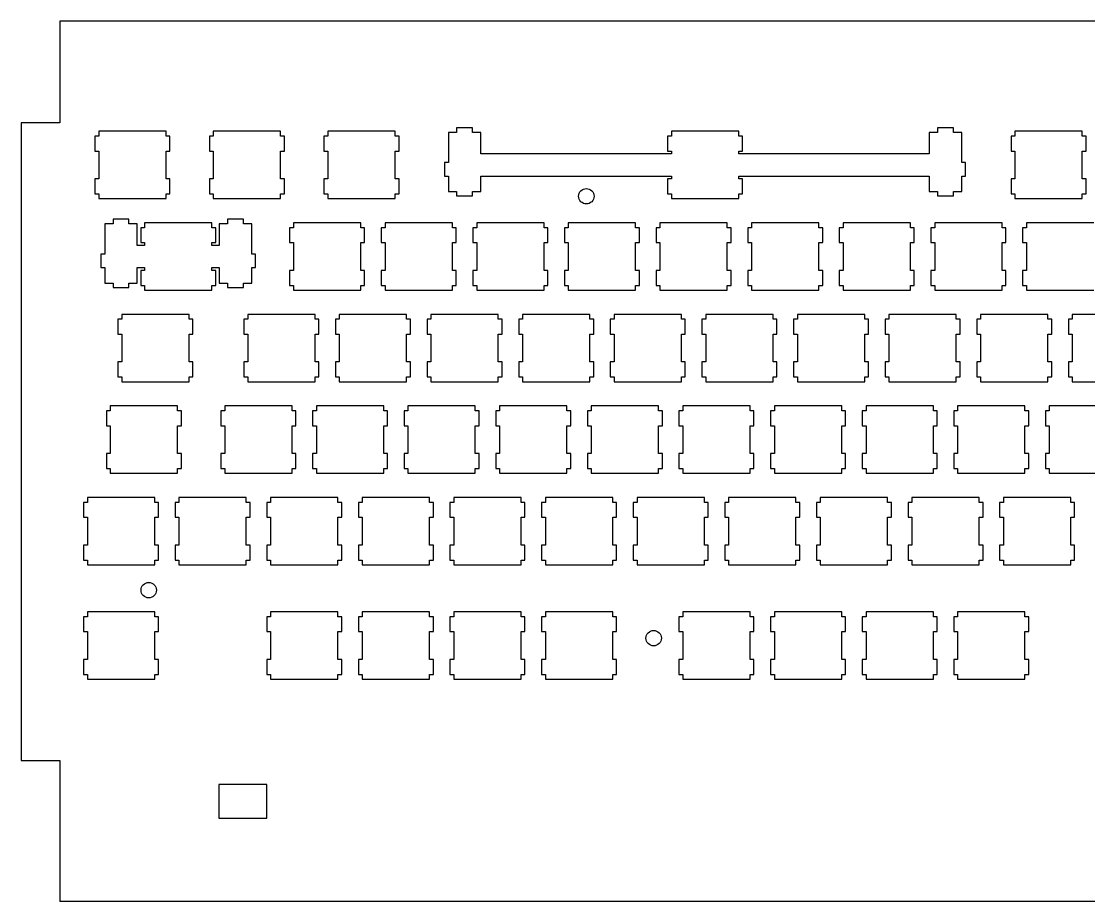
# Model space of a CAD drawing. Header units: millimetres. Extents: x -8 to 362, y -142 to 42.
# Drawn here: x -8 to 213.9, y -141.5 to 41.6 of the extents above; entities that cross this region are included whole.
import ezdxf

# ---------------------------------------------------------------- set-up
doc = ezdxf.new("R2010")
doc.units = ezdxf.units.MM

msp = doc.modelspace()

# ---------------------------------------------------------------- linework, layer by layer
at = {"color": 7, "linetype": 'Continuous', "lineweight": 25}
for p, q in [((354, 41.65), (0, 41.65)), ((0, 41.65), (0, 20.5)), ((-8.04, 20.5), (-8.04, -112.15)), ((0, 20.5), (-8.04, 20.5)), ((8.07, 17.76), (7.27, 17.76)), ((7.27, 17.76), (7.27, 14.66)), ((22.07, 18.79), (8.07, 18.79)), ((8.07, 18.79), (8.07, 17.76)), ((22.07, 17.76), (22.07, 18.79)), ((22.87, 17.76), (22.07, 17.76)), ((22.87, 14.66), (22.87, 17.76)), ((31.88, 17.76), (31.08, 17.76)), ((31.08, 17.76), (31.08, 14.66)), ((45.88, 18.76), (31.88, 18.76)), ((31.88, 18.76), (31.88, 17.76)), ((45.88, 17.76), (45.88, 18.76)), ((46.68, 17.76), (45.88, 17.76)), ((46.68, 14.66), (46.68, 17.76)), ((55.7, 17.76), (54.89, 17.76)), ((54.89, 17.76), (54.89, 14.66)), ((69.69, 18.76), (55.7, 18.76)), ((55.7, 18.76), (55.7, 17.76)), ((69.69, 17.76), (69.69, 18.76)), ((70.5, 17.76), (69.69, 17.76)), ((70.5, 14.66), (70.5, 17.76)), ((82.48, 18.53), (80.76, 18.53)), ((80.76, 18.53), (80.76, 12.26)), ((85.78, 19.51), (82.48, 19.51)), ((82.48, 19.51), (82.48, 18.53)), ((85.78, 18.53), (85.78, 19.51)), ((87.51, 18.53), (85.78, 18.53)), ((87.51, 14.06), (87.51, 18.53)), ((127.13, 17.76), (126.33, 17.76)), ((126.33, 17.76), (126.33, 14.66)), ((141.13, 18.76), (127.13, 18.76)), ((127.13, 18.76), (127.13, 17.76)), ((141.13, 17.76), (141.13, 18.76)), ((141.93, 17.76), (141.13, 17.76)), ((141.93, 14.66), (141.93, 17.76)), ((182.48, 18.53), (180.76, 18.53)), ((180.76, 18.53), (180.76, 14.06)), ((185.78, 19.51), (182.48, 19.51)), ((182.48, 19.51), (182.48, 18.53)), ((185.78, 18.53), (185.78, 19.51)), ((187.51, 18.53), (185.78, 18.53)), ((187.51, 12.26), (187.51, 18.53)), ((198.57, 17.76), (197.77, 17.76)), ((197.77, 17.76), (197.77, 14.66)), ((212.57, 18.76), (198.57, 18.76)), ((198.57, 18.76), (198.57, 17.76)), ((212.57, 17.76), (212.57, 18.76)), ((213.37, 17.76), (212.57, 17.76)), ((213.37, 14.66), (213.37, 17.76)), ((7.27, 14.66), (8.07, 14.66)), ((8.07, 14.66), (8.07, 8.87)), ((22.07, 8.87), (22.07, 14.66)), ((22.07, 14.66), (22.87, 14.66)), ((31.08, 14.66), (31.88, 14.66)), ((31.88, 14.66), (31.88, 8.87)), ((45.88, 8.87), (45.88, 14.66)), ((45.88, 14.66), (46.68, 14.66)), ((54.89, 14.66), (55.7, 14.66)), ((55.7, 14.66), (55.7, 8.87)), ((69.69, 8.87), (69.69, 14.66)), ((69.69, 14.66), (70.5, 14.66)), ((127.13, 14.06), (87.51, 14.06)), ((126.33, 14.66), (127.13, 14.66)), ((127.13, 14.66), (127.13, 14.06)), ((141.13, 14.06), (141.13, 14.66)), ((141.13, 14.66), (141.93, 14.66)), ((180.76, 14.06), (141.13, 14.06)), ((197.77, 14.66), (198.57, 14.66)), ((198.57, 14.66), (198.57, 8.87)), ((212.57, 8.87), (212.57, 14.66)), ((212.57, 14.66), (213.37, 14.66)), ((80.76, 12.26), (79.93, 12.26)), ((79.93, 12.26), (79.93, 9.46)), ((188.33, 12.26), (187.51, 12.26)), ((188.33, 9.46), (188.33, 12.26)), ((79.93, 9.46), (80.76, 9.46)), ((80.76, 9.46), (80.76, 6.23)), ((87.51, 6.23), (87.51, 9.46)), ((87.51, 9.46), (127.13, 9.46)), ((127.13, 9.46), (127.13, 8.87)), ((141.13, 8.87), (141.13, 9.46)), ((141.13, 9.46), (180.76, 9.46)), ((180.76, 9.46), (180.76, 6.23)), ((187.51, 6.23), (187.51, 9.46)), ((187.51, 9.46), (188.33, 9.46)), ((8.07, 8.87), (7.27, 8.87)), ((7.27, 8.87), (7.27, 5.76)), ((22.87, 8.87), (22.07, 8.87)), ((22.87, 5.76), (22.87, 8.87)), ((31.88, 8.87), (31.08, 8.87)), ((31.08, 8.87), (31.08, 5.76)), ((46.68, 8.87), (45.88, 8.87)), ((46.68, 5.76), (46.68, 8.87)), ((55.7, 8.87), (54.89, 8.87)), ((54.89, 8.87), (54.89, 5.76)), ((70.5, 8.87), (69.69, 8.87)), ((70.5, 5.76), (70.5, 8.87)), ((127.13, 8.87), (126.33, 8.87)), ((126.33, 8.87), (126.33, 5.76)), ((141.93, 8.87), (141.13, 8.87)), ((141.93, 5.76), (141.93, 8.87)), ((198.57, 8.87), (197.77, 8.87)), ((197.77, 8.87), (197.77, 5.76)), ((213.37, 8.87), (212.57, 8.87)), ((213.37, 5.76), (213.37, 8.87)), ((7.27, 5.76), (8.07, 5.76)), ((8.07, 5.76), (8.07, 4.76)), ((8.07, 4.76), (22.07, 4.76)), ((22.07, 4.76), (22.07, 5.76)), ((22.07, 5.76), (22.87, 5.76)), ((31.08, 5.76), (31.88, 5.76)), ((31.88, 5.76), (31.88, 4.76)), ((31.88, 4.76), (45.88, 4.76)), ((45.88, 4.76), (45.88, 5.76)), ((45.88, 5.76), (46.68, 5.76)), ((54.89, 5.76), (55.7, 5.76)), ((55.7, 5.76), (55.7, 4.76)), ((55.7, 4.76), (69.69, 4.76)), ((69.69, 4.76), (69.69, 5.76)), ((69.69, 5.76), (70.5, 5.76)), ((80.76, 6.23), (82.48, 6.23)), ((82.48, 6.23), (82.48, 5.31)), ((82.48, 5.31), (85.78, 5.31)), ((85.78, 5.31), (85.78, 6.23)), ((85.78, 6.23), (87.51, 6.23)), ((126.33, 5.76), (127.13, 5.76)), ((127.13, 5.76), (127.13, 4.76)), ((127.13, 4.76), (141.13, 4.76)), ((141.13, 4.76), (141.13, 5.76)), ((141.13, 5.76), (141.93, 5.76)), ((180.76, 6.23), (182.48, 6.23)), ((182.48, 6.23), (182.48, 5.31)), ((182.48, 5.31), (185.78, 5.31)), ((185.78, 5.31), (185.78, 6.23)), ((185.78, 6.23), (187.51, 6.23)), ((197.77, 5.76), (198.57, 5.76)), ((198.57, 5.76), (198.57, 4.76)), ((198.57, 4.76), (212.57, 4.76)), ((212.57, 4.76), (212.57, 5.76)), ((212.57, 5.76), (213.37, 5.76)), ((14.34, 0.46), (11.05, 0.46)), ((11.05, 0.46), (11.05, -0.52)), ((14.34, -0.52), (14.34, 0.46)), ((38.14, 0.46), (34.85, 0.46)), ((34.85, 0.46), (34.85, -0.52)), ((38.14, -0.52), (38.14, 0.46)), ((11.05, -0.52), (9.32, -0.52)), ((9.32, -0.52), (9.32, -6.79)), ((16.07, -0.52), (14.34, -0.52)), ((16.07, -4.99), (16.07, -0.52)), ((17.59, -1.29), (16.79, -1.29)), ((16.79, -1.29), (16.79, -4.39)), ((31.59, -0.29), (17.59, -0.29)), ((17.59, -0.29), (17.59, -1.29)), ((31.59, -1.29), (31.59, -0.29)), ((32.4, -1.29), (31.59, -1.29)), ((32.4, -4.39), (32.4, -1.29)), ((34.85, -0.52), (33.12, -0.52)), ((33.12, -0.52), (33.12, -4.99)), ((39.87, -0.52), (38.14, -0.52)), ((39.87, -6.79), (39.87, -0.52)), ((48.55, -1.29), (47.75, -1.29)), ((47.75, -1.29), (47.75, -4.39)), ((62.55, -0.29), (48.55, -0.29)), ((48.55, -0.29), (48.55, -1.29)), ((62.55, -1.29), (62.55, -0.29)), ((63.35, -1.29), (62.55, -1.29)), ((63.35, -4.39), (63.35, -1.29)), ((67.6, -1.29), (66.8, -1.29)), ((66.8, -1.29), (66.8, -4.39)), ((81.6, -0.29), (67.6, -0.29)), ((67.6, -0.29), (67.6, -1.29)), ((81.6, -1.29), (81.6, -0.29)), ((82.4, -1.29), (81.6, -1.29)), ((82.4, -4.39), (82.4, -1.29)), ((86.65, -1.29), (85.85, -1.29)), ((85.85, -1.29), (85.85, -4.39)), ((100.65, -0.29), (86.65, -0.29)), ((86.65, -0.29), (86.65, -1.29)), ((100.65, -1.29), (100.65, -0.29)), ((101.45, -1.29), (100.65, -1.29)), ((101.45, -4.39), (101.45, -1.29)), ((105.7, -1.29), (104.9, -1.29)), ((104.9, -1.29), (104.9, -4.39)), ((119.7, -0.29), (105.7, -0.29)), ((105.7, -0.29), (105.7, -1.29)), ((119.7, -1.29), (119.7, -0.29)), ((120.5, -1.29), (119.7, -1.29)), ((120.5, -4.39), (120.5, -1.29)), ((124.75, -1.29), (123.95, -1.29)), ((123.95, -1.29), (123.95, -4.39)), ((138.75, -0.29), (124.75, -0.29)), ((124.75, -0.29), (124.75, -1.29)), ((138.75, -1.29), (138.75, -0.29)), ((139.55, -1.29), (138.75, -1.29)), ((139.55, -4.39), (139.55, -1.29)), ((143.8, -1.29), (143, -1.29)), ((143, -1.29), (143, -4.39)), ((157.8, -0.29), (143.8, -0.29)), ((143.8, -0.29), (143.8, -1.29)), ((157.8, -1.29), (157.8, -0.29)), ((158.6, -1.29), (157.8, -1.29)), ((158.6, -4.39), (158.6, -1.29)), ((162.85, -1.29), (162.05, -1.29)), ((162.05, -1.29), (162.05, -4.39)), ((176.85, -0.29), (162.85, -0.29)), ((162.85, -0.29), (162.85, -1.29)), ((176.85, -1.29), (176.85, -0.29)), ((177.65, -1.29), (176.85, -1.29)), ((177.65, -4.39), (177.65, -1.29)), ((181.9, -1.29), (181.1, -1.29)), ((181.1, -1.29), (181.1, -4.39)), ((195.9, -0.29), (181.9, -0.29)), ((181.9, -0.29), (181.9, -1.29)), ((195.9, -1.29), (195.9, -0.29)), ((196.7, -1.29), (195.9, -1.29)), ((196.7, -4.39), (196.7, -1.29)), ((200.95, -1.29), (200.15, -1.29)), ((200.15, -1.29), (200.15, -4.39)), ((214.95, -0.29), (200.95, -0.29)), ((200.95, -0.29), (200.95, -1.29)), ((16.79, -4.39), (17.59, -4.39)), ((17.59, -4.39), (17.59, -4.99)), ((31.59, -4.99), (31.59, -4.39)), ((31.59, -4.39), (32.4, -4.39)), ((47.75, -4.39), (48.55, -4.39)), ((48.55, -4.39), (48.55, -10.18)), ((62.55, -10.18), (62.55, -4.39)), ((62.55, -4.39), (63.35, -4.39)), ((66.8, -4.39), (67.6, -4.39)), ((67.6, -4.39), (67.6, -10.18)), ((81.6, -10.18), (81.6, -4.39)), ((81.6, -4.39), (82.4, -4.39)), ((85.85, -4.39), (86.65, -4.39)), ((86.65, -4.39), (86.65, -10.18)), ((100.65, -10.18), (100.65, -4.39)), ((100.65, -4.39), (101.45, -4.39)), ((104.9, -4.39), (105.7, -4.39)), ((105.7, -4.39), (105.7, -10.18)), ((119.7, -10.18), (119.7, -4.39)), ((119.7, -4.39), (120.5, -4.39)), ((123.95, -4.39), (124.75, -4.39)), ((124.75, -4.39), (124.75, -10.18)), ((138.75, -10.18), (138.75, -4.39)), ((138.75, -4.39), (139.55, -4.39)), ((143, -4.39), (143.8, -4.39)), ((143.8, -4.39), (143.8, -10.18)), ((157.8, -10.18), (157.8, -4.39)), ((157.8, -4.39), (158.6, -4.39)), ((162.05, -4.39), (162.85, -4.39)), ((162.85, -4.39), (162.85, -10.18)), ((176.85, -10.18), (176.85, -4.39)), ((176.85, -4.39), (177.65, -4.39)), ((181.1, -4.39), (181.9, -4.39)), ((181.9, -4.39), (181.9, -10.18)), ((195.9, -10.18), (195.9, -4.39)), ((195.9, -4.39), (196.7, -4.39)), ((200.15, -4.39), (200.95, -4.39)), ((200.95, -4.39), (200.95, -10.18)), ((17.59, -4.99), (16.07, -4.99)), ((33.12, -4.99), (31.59, -4.99)), ((9.32, -6.79), (8.49, -6.79)), ((8.49, -6.79), (8.49, -9.59)), ((40.69, -6.79), (39.87, -6.79)), ((40.69, -9.59), (40.69, -6.79)), ((8.49, -9.59), (9.32, -9.59)), ((9.32, -9.59), (9.32, -12.82)), ((16.07, -12.82), (16.07, -9.59)), ((16.07, -9.59), (17.59, -9.59)), ((17.59, -10.18), (16.79, -10.18)), ((16.79, -10.18), (16.79, -13.29)), ((17.59, -9.59), (17.59, -10.18)), ((31.59, -10.18), (31.59, -9.59)), ((31.59, -9.59), (33.12, -9.59)), ((32.4, -10.18), (31.59, -10.18)), ((32.4, -13.29), (32.4, -10.18)), ((33.12, -9.59), (33.12, -12.82)), ((39.87, -12.82), (39.87, -9.59)), ((39.87, -9.59), (40.69, -9.59)), ((48.55, -10.18), (47.75, -10.18)), ((47.75, -10.18), (47.75, -13.29)), ((63.35, -10.18), (62.55, -10.18)), ((63.35, -13.29), (63.35, -10.18)), ((67.6, -10.18), (66.8, -10.18)), ((66.8, -10.18), (66.8, -13.29)), ((82.4, -10.18), (81.6, -10.18)), ((82.4, -13.29), (82.4, -10.18)), ((86.65, -10.18), (85.85, -10.18)), ((85.85, -10.18), (85.85, -13.29)), ((101.45, -10.18), (100.65, -10.18)), ((101.45, -13.29), (101.45, -10.18)), ((105.7, -10.18), (104.9, -10.18)), ((104.9, -10.18), (104.9, -13.29)), ((120.5, -10.18), (119.7, -10.18)), ((120.5, -13.29), (120.5, -10.18)), ((124.75, -10.18), (123.95, -10.18)), ((123.95, -10.18), (123.95, -13.29)), ((139.55, -10.18), (138.75, -10.18)), ((139.55, -13.29), (139.55, -10.18)), ((143.8, -10.18), (143, -10.18)), ((143, -10.18), (143, -13.29)), ((158.6, -10.18), (157.8, -10.18)), ((158.6, -13.29), (158.6, -10.18)), ((162.85, -10.18), (162.05, -10.18)), ((162.05, -10.18), (162.05, -13.29)), ((177.65, -10.18), (176.85, -10.18)), ((177.65, -13.29), (177.65, -10.18)), ((181.9, -10.18), (181.1, -10.18)), ((181.1, -10.18), (181.1, -13.29)), ((196.7, -10.18), (195.9, -10.18)), ((196.7, -13.29), (196.7, -10.18)), ((200.95, -10.18), (200.15, -10.18)), ((200.15, -10.18), (200.15, -13.29)), ((9.32, -12.82), (11.05, -12.82)), ((11.05, -12.82), (11.05, -13.74)), ((14.34, -13.74), (14.34, -12.82)), ((14.34, -12.82), (16.07, -12.82)), ((16.79, -13.29), (17.59, -13.29)), ((17.59, -13.29), (17.59, -14.29)), ((31.59, -14.29), (31.59, -13.29)), ((31.59, -13.29), (32.4, -13.29)), ((33.12, -12.82), (34.85, -12.82)), ((34.85, -12.82), (34.85, -13.74)), ((38.14, -13.74), (38.14, -12.82)), ((38.14, -12.82), (39.87, -12.82)), ((47.75, -13.29), (48.55, -13.29)), ((48.55, -13.29), (48.55, -14.29)), ((62.55, -14.29), (62.55, -13.29)), ((62.55, -13.29), (63.35, -13.29)), ((66.8, -13.29), (67.6, -13.29)), ((67.6, -13.29), (67.6, -14.29)), ((81.6, -14.29), (81.6, -13.29)), ((81.6, -13.29), (82.4, -13.29)), ((85.85, -13.29), (86.65, -13.29)), ((86.65, -13.29), (86.65, -14.29)), ((100.65, -14.29), (100.65, -13.29)), ((100.65, -13.29), (101.45, -13.29)), ((104.9, -13.29), (105.7, -13.29)), ((105.7, -13.29), (105.7, -14.29)), ((119.7, -14.29), (119.7, -13.29)), ((119.7, -13.29), (120.5, -13.29)), ((123.95, -13.29), (124.75, -13.29)), ((124.75, -13.29), (124.75, -14.29)), ((138.75, -14.29), (138.75, -13.29)), ((138.75, -13.29), (139.55, -13.29)), ((143, -13.29), (143.8, -13.29)), ((143.8, -13.29), (143.8, -14.29)), ((157.8, -14.29), (157.8, -13.29)), ((157.8, -13.29), (158.6, -13.29)), ((162.05, -13.29), (162.85, -13.29)), ((162.85, -13.29), (162.85, -14.29)), ((176.85, -14.29), (176.85, -13.29)), ((176.85, -13.29), (177.65, -13.29)), ((181.1, -13.29), (181.9, -13.29)), ((181.9, -13.29), (181.9, -14.29)), ((195.9, -14.29), (195.9, -13.29)), ((195.9, -13.29), (196.7, -13.29)), ((200.15, -13.29), (200.95, -13.29)), ((200.95, -13.29), (200.95, -14.29)), ((11.05, -13.74), (14.34, -13.74)), ((17.59, -14.29), (31.59, -14.29)), ((34.85, -13.74), (38.14, -13.74)), ((48.55, -14.29), (62.55, -14.29)), ((67.6, -14.29), (81.6, -14.29)), ((86.65, -14.29), (100.65, -14.29)), ((105.7, -14.29), (119.7, -14.29)), ((124.75, -14.29), (138.75, -14.29)), ((143.8, -14.29), (157.8, -14.29)), ((162.85, -14.29), (176.85, -14.29)), ((181.9, -14.29), (195.9, -14.29)), ((200.95, -14.29), (214.95, -14.29)), ((26.83, -19.34), (12.83, -19.34)), ((12.83, -19.34), (12.83, -20.34)), ((26.83, -20.34), (26.83, -19.34)), ((53.03, -19.34), (39.03, -19.34)), ((39.03, -19.34), (39.03, -20.34)), ((53.03, -20.34), (53.03, -19.34)), ((72.08, -19.34), (58.08, -19.34)), ((58.08, -19.34), (58.08, -20.34)), ((72.08, -20.34), (72.08, -19.34)), ((91.13, -19.34), (77.13, -19.34)), ((77.13, -19.34), (77.13, -20.34)), ((91.13, -20.34), (91.13, -19.34)), ((110.18, -19.34), (96.18, -19.34)), ((96.18, -19.34), (96.18, -20.34)), ((110.18, -20.34), (110.18, -19.34)), ((129.23, -19.34), (115.23, -19.34)), ((115.23, -19.34), (115.23, -20.34)), ((129.23, -20.34), (129.23, -19.34)), ((148.28, -19.34), (134.28, -19.34)), ((134.28, -19.34), (134.28, -20.34)), ((148.28, -20.34), (148.28, -19.34)), ((167.33, -19.34), (153.33, -19.34)), ((153.33, -19.34), (153.33, -20.34)), ((167.33, -20.34), (167.33, -19.34)), ((186.38, -19.34), (172.38, -19.34)), ((172.38, -19.34), (172.38, -20.34)), ((186.38, -20.34), (186.38, -19.34)), ((205.43, -19.34), (191.43, -19.34)), ((191.43, -19.34), (191.43, -20.34)), ((205.43, -20.34), (205.43, -19.34)), ((224.48, -19.34), (210.48, -19.34)), ((210.48, -19.34), (210.48, -20.34)), ((12.83, -20.34), (12.03, -20.34)), ((12.03, -20.34), (12.03, -23.44)), ((27.63, -20.34), (26.83, -20.34)), ((27.63, -23.44), (27.63, -20.34)), ((39.03, -20.34), (38.23, -20.34)), ((38.23, -20.34), (38.23, -23.44)), ((53.83, -20.34), (53.03, -20.34)), ((53.83, -23.44), (53.83, -20.34)), ((58.08, -20.34), (57.28, -20.34)), ((57.28, -20.34), (57.28, -23.44)), ((72.88, -20.34), (72.08, -20.34)), ((72.88, -23.44), (72.88, -20.34)), ((77.13, -20.34), (76.33, -20.34)), ((76.33, -20.34), (76.33, -23.44)), ((91.93, -20.34), (91.13, -20.34)), ((91.93, -23.44), (91.93, -20.34)), ((96.18, -20.34), (95.38, -20.34)), ((95.38, -20.34), (95.38, -23.44)), ((110.98, -20.34), (110.18, -20.34)), ((110.98, -23.44), (110.98, -20.34)), ((115.23, -20.34), (114.43, -20.34)), ((114.43, -20.34), (114.43, -23.44)), ((130.03, -20.34), (129.23, -20.34)), ((130.03, -23.44), (130.03, -20.34)), ((134.28, -20.34), (133.48, -20.34)), ((133.48, -20.34), (133.48, -23.44)), ((149.08, -20.34), (148.28, -20.34)), ((149.08, -23.44), (149.08, -20.34)), ((153.33, -20.34), (152.53, -20.34)), ((152.53, -20.34), (152.53, -23.44)), ((168.13, -20.34), (167.33, -20.34)), ((168.13, -23.44), (168.13, -20.34)), ((172.38, -20.34), (171.58, -20.34)), ((171.58, -20.34), (171.58, -23.44)), ((187.18, -20.34), (186.38, -20.34)), ((187.18, -23.44), (187.18, -20.34)), ((191.43, -20.34), (190.63, -20.34)), ((190.63, -20.34), (190.63, -23.44)), ((206.23, -20.34), (205.43, -20.34)), ((206.23, -23.44), (206.23, -20.34)), ((210.48, -20.34), (209.68, -20.34)), ((209.68, -20.34), (209.68, -23.44)), ((12.03, -23.44), (12.83, -23.44)), ((12.83, -23.44), (12.83, -29.23)), ((26.83, -29.23), (26.83, -23.44)), ((26.83, -23.44), (27.63, -23.44)), ((38.23, -23.44), (39.03, -23.44)), ((39.03, -23.44), (39.03, -29.23)), ((53.03, -29.23), (53.03, -23.44)), ((53.03, -23.44), (53.83, -23.44)), ((57.28, -23.44), (58.08, -23.44)), ((58.08, -23.44), (58.08, -29.23)), ((72.08, -29.23), (72.08, -23.44)), ((72.08, -23.44), (72.88, -23.44)), ((76.33, -23.44), (77.13, -23.44)), ((77.13, -23.44), (77.13, -29.23)), ((91.13, -29.23), (91.13, -23.44)), ((91.13, -23.44), (91.93, -23.44)), ((95.38, -23.44), (96.18, -23.44)), ((96.18, -23.44), (96.18, -29.23)), ((110.18, -29.23), (110.18, -23.44)), ((110.18, -23.44), (110.98, -23.44)), ((114.43, -23.44), (115.23, -23.44)), ((115.23, -23.44), (115.23, -29.23)), ((129.23, -29.23), (129.23, -23.44)), ((129.23, -23.44), (130.03, -23.44)), ((133.48, -23.44), (134.28, -23.44)), ((134.28, -23.44), (134.28, -29.23)), ((148.28, -29.23), (148.28, -23.44)), ((148.28, -23.44), (149.08, -23.44)), ((152.53, -23.44), (153.33, -23.44)), ((153.33, -23.44), (153.33, -29.23)), ((167.33, -29.23), (167.33, -23.44)), ((167.33, -23.44), (168.13, -23.44)), ((171.58, -23.44), (172.38, -23.44)), ((172.38, -23.44), (172.38, -29.23)), ((186.38, -29.23), (186.38, -23.44)), ((186.38, -23.44), (187.18, -23.44)), ((190.63, -23.44), (191.43, -23.44)), ((191.43, -23.44), (191.43, -29.23)), ((205.43, -29.23), (205.43, -23.44)), ((205.43, -23.44), (206.23, -23.44)), ((209.68, -23.44), (210.48, -23.44)), ((210.48, -23.44), (210.48, -29.23)), ((12.83, -29.23), (12.03, -29.23)), ((12.03, -29.23), (12.03, -32.34)), ((27.63, -29.23), (26.83, -29.23)), ((27.63, -32.34), (27.63, -29.23)), ((39.03, -29.23), (38.23, -29.23)), ((38.23, -29.23), (38.23, -32.34)), ((53.83, -29.23), (53.03, -29.23)), ((53.83, -32.34), (53.83, -29.23)), ((58.08, -29.23), (57.28, -29.23)), ((57.28, -29.23), (57.28, -32.34)), ((72.88, -29.23), (72.08, -29.23)), ((72.88, -32.34), (72.88, -29.23)), ((77.13, -29.23), (76.33, -29.23)), ((76.33, -29.23), (76.33, -32.34)), ((91.93, -29.23), (91.13, -29.23)), ((91.93, -32.34), (91.93, -29.23)), ((96.18, -29.23), (95.38, -29.23)), ((95.38, -29.23), (95.38, -32.34)), ((110.98, -29.23), (110.18, -29.23)), ((110.98, -32.34), (110.98, -29.23)), ((115.23, -29.23), (114.43, -29.23)), ((114.43, -29.23), (114.43, -32.34)), ((130.03, -29.23), (129.23, -29.23)), ((130.03, -32.34), (130.03, -29.23)), ((134.28, -29.23), (133.48, -29.23)), ((133.48, -29.23), (133.48, -32.34)), ((149.08, -29.23), (148.28, -29.23)), ((149.08, -32.34), (149.08, -29.23)), ((153.33, -29.23), (152.53, -29.23)), ((152.53, -29.23), (152.53, -32.34)), ((168.13, -29.23), (167.33, -29.23)), ((168.13, -32.34), (168.13, -29.23)), ((172.38, -29.23), (171.58, -29.23)), ((171.58, -29.23), (171.58, -32.34)), ((187.18, -29.23), (186.38, -29.23)), ((187.18, -32.34), (187.18, -29.23)), ((191.43, -29.23), (190.63, -29.23)), ((190.63, -29.23), (190.63, -32.34)), ((206.23, -29.23), (205.43, -29.23)), ((206.23, -32.34), (206.23, -29.23)), ((210.48, -29.23), (209.68, -29.23)), ((209.68, -29.23), (209.68, -32.34)), ((12.03, -32.34), (12.83, -32.34)), ((12.83, -32.34), (12.83, -33.34)), ((26.83, -33.34), (26.83, -32.34)), ((26.83, -32.34), (27.63, -32.34)), ((38.23, -32.34), (39.03, -32.34)), ((39.03, -32.34), (39.03, -33.34)), ((53.03, -33.34), (53.03, -32.34)), ((53.03, -32.34), (53.83, -32.34)), ((57.28, -32.34), (58.08, -32.34)), ((58.08, -32.34), (58.08, -33.34)), ((72.08, -33.34), (72.08, -32.34)), ((72.08, -32.34), (72.88, -32.34)), ((76.33, -32.34), (77.13, -32.34)), ((77.13, -32.34), (77.13, -33.34)), ((91.13, -33.34), (91.13, -32.34)), ((91.13, -32.34), (91.93, -32.34)), ((95.38, -32.34), (96.18, -32.34)), ((96.18, -32.34), (96.18, -33.34)), ((110.18, -33.34), (110.18, -32.34)), ((110.18, -32.34), (110.98, -32.34)), ((114.43, -32.34), (115.23, -32.34)), ((115.23, -32.34), (115.23, -33.34)), ((129.23, -33.34), (129.23, -32.34)), ((129.23, -32.34), (130.03, -32.34)), ((133.48, -32.34), (134.28, -32.34)), ((134.28, -32.34), (134.28, -33.34)), ((148.28, -33.34), (148.28, -32.34)), ((148.28, -32.34), (149.08, -32.34)), ((152.53, -32.34), (153.33, -32.34)), ((153.33, -32.34), (153.33, -33.34)), ((167.33, -33.34), (167.33, -32.34)), ((167.33, -32.34), (168.13, -32.34)), ((171.58, -32.34), (172.38, -32.34)), ((172.38, -32.34), (172.38, -33.34)), ((186.38, -33.34), (186.38, -32.34)), ((186.38, -32.34), (187.18, -32.34)), ((190.63, -32.34), (191.43, -32.34)), ((191.43, -32.34), (191.43, -33.34)), ((205.43, -33.34), (205.43, -32.34)), ((205.43, -32.34), (206.23, -32.34)), ((209.68, -32.34), (210.48, -32.34)), ((210.48, -32.34), (210.48, -33.34)), ((12.83, -33.34), (26.83, -33.34)), ((39.03, -33.34), (53.03, -33.34)), ((58.08, -33.34), (72.08, -33.34)), ((77.13, -33.34), (91.13, -33.34)), ((96.18, -33.34), (110.18, -33.34)), ((115.23, -33.34), (129.23, -33.34)), ((134.28, -33.34), (148.28, -33.34)), ((153.33, -33.34), (167.33, -33.34)), ((172.38, -33.34), (186.38, -33.34)), ((191.43, -33.34), (205.43, -33.34)), ((210.48, -33.34), (224.48, -33.34)), ((10.45, -39.39), (9.65, -39.39)), ((9.65, -39.39), (9.65, -42.49)), ((24.45, -38.39), (10.45, -38.39)), ((10.45, -38.39), (10.45, -39.39)), ((24.45, -39.39), (24.45, -38.39)), ((25.25, -39.39), (24.45, -39.39)), ((25.25, -42.49), (25.25, -39.39)), ((34.26, -39.39), (33.46, -39.39)), ((33.46, -39.39), (33.46, -42.49)), ((48.26, -38.39), (34.26, -38.39)), ((34.26, -38.39), (34.26, -39.39)), ((48.26, -39.39), (48.26, -38.39)), ((49.06, -39.39), (48.26, -39.39)), ((49.06, -42.49), (49.06, -39.39)), ((53.31, -39.39), (52.51, -39.39)), ((52.51, -39.39), (52.51, -42.49)), ((67.31, -38.39), (53.31, -38.39)), ((53.31, -38.39), (53.31, -39.39)), ((67.31, -39.39), (67.31, -38.39)), ((68.11, -39.39), (67.31, -39.39)), ((68.11, -42.49), (68.11, -39.39)), ((72.36, -39.39), (71.56, -39.39)), ((71.56, -39.39), (71.56, -42.49)), ((86.36, -38.39), (72.36, -38.39)), ((72.36, -38.39), (72.36, -39.39)), ((86.36, -39.39), (86.36, -38.39)), ((87.16, -39.39), (86.36, -39.39)), ((87.16, -42.49), (87.16, -39.39)), ((91.41, -39.39), (90.61, -39.39)), ((90.61, -39.39), (90.61, -42.49)), ((105.41, -38.39), (91.41, -38.39)), ((91.41, -38.39), (91.41, -39.39)), ((105.41, -39.39), (105.41, -38.39)), ((106.21, -39.39), (105.41, -39.39)), ((106.21, -42.49), (106.21, -39.39)), ((110.46, -39.39), (109.66, -39.39)), ((109.66, -39.39), (109.66, -42.49)), ((124.46, -38.39), (110.46, -38.39)), ((110.46, -38.39), (110.46, -39.39)), ((124.46, -39.39), (124.46, -38.39)), ((125.26, -39.39), (124.46, -39.39)), ((125.26, -42.49), (125.26, -39.39)), ((129.51, -39.39), (128.71, -39.39)), ((128.71, -39.39), (128.71, -42.49)), ((143.51, -38.39), (129.51, -38.39)), ((129.51, -38.39), (129.51, -39.39)), ((143.51, -39.39), (143.51, -38.39)), ((144.31, -39.39), (143.51, -39.39)), ((144.31, -42.49), (144.31, -39.39)), ((148.56, -39.39), (147.76, -39.39)), ((147.76, -39.39), (147.76, -42.49)), ((162.56, -38.39), (148.56, -38.39)), ((148.56, -38.39), (148.56, -39.39)), ((162.56, -39.39), (162.56, -38.39)), ((163.36, -39.39), (162.56, -39.39)), ((163.36, -42.49), (163.36, -39.39)), ((167.61, -39.39), (166.81, -39.39)), ((166.81, -39.39), (166.81, -42.49)), ((181.61, -38.39), (167.61, -38.39)), ((167.61, -38.39), (167.61, -39.39)), ((181.61, -39.39), (181.61, -38.39)), ((182.41, -39.39), (181.61, -39.39)), ((182.41, -42.49), (182.41, -39.39)), ((186.66, -39.39), (185.86, -39.39)), ((185.86, -39.39), (185.86, -42.49)), ((200.66, -38.39), (186.66, -38.39)), ((186.66, -38.39), (186.66, -39.39)), ((200.66, -39.39), (200.66, -38.39)), ((201.46, -39.39), (200.66, -39.39)), ((201.46, -42.49), (201.46, -39.39)), ((205.71, -39.39), (204.91, -39.39)), ((204.91, -39.39), (204.91, -42.49)), ((219.71, -38.39), (205.71, -38.39)), ((205.71, -38.39), (205.71, -39.39)), ((9.65, -42.49), (10.45, -42.49)), ((10.45, -42.49), (10.45, -48.28)), ((24.45, -48.28), (24.45, -42.49)), ((24.45, -42.49), (25.25, -42.49)), ((33.46, -42.49), (34.26, -42.49)), ((34.26, -42.49), (34.26, -48.28)), ((48.26, -48.28), (48.26, -42.49)), ((48.26, -42.49), (49.06, -42.49)), ((52.51, -42.49), (53.31, -42.49)), ((53.31, -42.49), (53.31, -48.28)), ((67.31, -48.28), (67.31, -42.49)), ((67.31, -42.49), (68.11, -42.49)), ((71.56, -42.49), (72.36, -42.49)), ((72.36, -42.49), (72.36, -48.28)), ((86.36, -48.28), (86.36, -42.49)), ((86.36, -42.49), (87.16, -42.49)), ((90.61, -42.49), (91.41, -42.49)), ((91.41, -42.49), (91.41, -48.28)), ((105.41, -48.28), (105.41, -42.49)), ((105.41, -42.49), (106.21, -42.49)), ((109.66, -42.49), (110.46, -42.49)), ((110.46, -42.49), (110.46, -48.28)), ((124.46, -48.28), (124.46, -42.49)), ((124.46, -42.49), (125.26, -42.49)), ((128.71, -42.49), (129.51, -42.49)), ((129.51, -42.49), (129.51, -48.28)), ((143.51, -48.28), (143.51, -42.49)), ((143.51, -42.49), (144.31, -42.49)), ((147.76, -42.49), (148.56, -42.49)), ((148.56, -42.49), (148.56, -48.28)), ((162.56, -48.28), (162.56, -42.49)), ((162.56, -42.49), (163.36, -42.49)), ((166.81, -42.49), (167.61, -42.49)), ((167.61, -42.49), (167.61, -48.28)), ((181.61, -48.28), (181.61, -42.49)), ((181.61, -42.49), (182.41, -42.49)), ((185.86, -42.49), (186.66, -42.49)), ((186.66, -42.49), (186.66, -48.28)), ((200.66, -48.28), (200.66, -42.49)), ((200.66, -42.49), (201.46, -42.49)), ((204.91, -42.49), (205.71, -42.49)), ((205.71, -42.49), (205.71, -48.28)), ((10.45, -48.28), (9.65, -48.28)), ((9.65, -48.28), (9.65, -51.39)), ((25.25, -48.28), (24.45, -48.28)), ((25.25, -51.39), (25.25, -48.28)), ((34.26, -48.28), (33.46, -48.28)), ((33.46, -48.28), (33.46, -51.39)), ((49.06, -48.28), (48.26, -48.28)), ((49.06, -51.39), (49.06, -48.28)), ((53.31, -48.28), (52.51, -48.28)), ((52.51, -48.28), (52.51, -51.39)), ((68.11, -48.28), (67.31, -48.28)), ((68.11, -51.39), (68.11, -48.28)), ((72.36, -48.28), (71.56, -48.28)), ((71.56, -48.28), (71.56, -51.39)), ((87.16, -48.28), (86.36, -48.28)), ((87.16, -51.39), (87.16, -48.28)), ((91.41, -48.28), (90.61, -48.28)), ((90.61, -48.28), (90.61, -51.39)), ((106.21, -48.28), (105.41, -48.28)), ((106.21, -51.39), (106.21, -48.28)), ((110.46, -48.28), (109.66, -48.28)), ((109.66, -48.28), (109.66, -51.39)), ((125.26, -48.28), (124.46, -48.28)), ((125.26, -51.39), (125.26, -48.28)), ((129.51, -48.28), (128.71, -48.28)), ((128.71, -48.28), (128.71, -51.39)), ((144.31, -48.28), (143.51, -48.28)), ((144.31, -51.39), (144.31, -48.28)), ((148.56, -48.28), (147.76, -48.28)), ((147.76, -48.28), (147.76, -51.39)), ((163.36, -48.28), (162.56, -48.28)), ((163.36, -51.39), (163.36, -48.28)), ((167.61, -48.28), (166.81, -48.28)), ((166.81, -48.28), (166.81, -51.39)), ((182.41, -48.28), (181.61, -48.28)), ((182.41, -51.39), (182.41, -48.28)), ((186.66, -48.28), (185.86, -48.28)), ((185.86, -48.28), (185.86, -51.39)), ((201.46, -48.28), (200.66, -48.28)), ((201.46, -51.39), (201.46, -48.28)), ((205.71, -48.28), (204.91, -48.28)), ((204.91, -48.28), (204.91, -51.39)), ((9.65, -51.39), (10.45, -51.39)), ((10.45, -51.39), (10.45, -52.39)), ((10.45, -52.39), (24.45, -52.39)), ((24.45, -52.39), (24.45, -51.39)), ((24.45, -51.39), (25.25, -51.39)), ((33.46, -51.39), (34.26, -51.39)), ((34.26, -51.39), (34.26, -52.39)), ((34.26, -52.39), (48.26, -52.39)), ((48.26, -52.39), (48.26, -51.39)), ((48.26, -51.39), (49.06, -51.39)), ((52.51, -51.39), (53.31, -51.39)), ((53.31, -51.39), (53.31, -52.39)), ((53.31, -52.39), (67.31, -52.39)), ((67.31, -52.39), (67.31, -51.39)), ((67.31, -51.39), (68.11, -51.39)), ((71.56, -51.39), (72.36, -51.39)), ((72.36, -51.39), (72.36, -52.39)), ((72.36, -52.39), (86.36, -52.39)), ((86.36, -52.39), (86.36, -51.39)), ((86.36, -51.39), (87.16, -51.39)), ((90.61, -51.39), (91.41, -51.39)), ((91.41, -51.39), (91.41, -52.39)), ((91.41, -52.39), (105.41, -52.39)), ((105.41, -52.39), (105.41, -51.39)), ((105.41, -51.39), (106.21, -51.39)), ((109.66, -51.39), (110.46, -51.39)), ((110.46, -51.39), (110.46, -52.39)), ((110.46, -52.39), (124.46, -52.39)), ((124.46, -52.39), (124.46, -51.39)), ((124.46, -51.39), (125.26, -51.39)), ((128.71, -51.39), (129.51, -51.39)), ((129.51, -51.39), (129.51, -52.39)), ((129.51, -52.39), (143.51, -52.39)), ((143.51, -52.39), (143.51, -51.39)), ((143.51, -51.39), (144.31, -51.39)), ((147.76, -51.39), (148.56, -51.39)), ((148.56, -51.39), (148.56, -52.39)), ((148.56, -52.39), (162.56, -52.39)), ((162.56, -52.39), (162.56, -51.39)), ((162.56, -51.39), (163.36, -51.39)), ((166.81, -51.39), (167.61, -51.39)), ((167.61, -51.39), (167.61, -52.39)), ((167.61, -52.39), (181.61, -52.39)), ((181.61, -52.39), (181.61, -51.39)), ((181.61, -51.39), (182.41, -51.39)), ((185.86, -51.39), (186.66, -51.39)), ((186.66, -51.39), (186.66, -52.39)), ((186.66, -52.39), (200.66, -52.39)), ((200.66, -52.39), (200.66, -51.39)), ((200.66, -51.39), (201.46, -51.39)), ((204.91, -51.39), (205.71, -51.39)), ((205.71, -51.39), (205.71, -52.39)), ((205.71, -52.39), (219.71, -52.39)), ((19.69, -57.44), (5.69, -57.44)), ((5.69, -57.44), (5.69, -58.44)), ((19.69, -58.44), (19.69, -57.44)), ((38.74, -57.44), (24.74, -57.44)), ((24.74, -57.44), (24.74, -58.44)), ((38.74, -58.44), (38.74, -57.44)), ((57.79, -57.44), (43.79, -57.44)), ((43.79, -57.44), (43.79, -58.44)), ((57.79, -58.44), (57.79, -57.44)), ((76.84, -57.44), (62.84, -57.44)), ((62.84, -57.44), (62.84, -58.44)), ((76.84, -58.44), (76.84, -57.44)), ((95.89, -57.44), (81.89, -57.44)), ((81.89, -57.44), (81.89, -58.44)), ((95.89, -58.44), (95.89, -57.44)), ((114.94, -57.44), (100.94, -57.44)), ((100.94, -57.44), (100.94, -58.44)), ((114.94, -58.44), (114.94, -57.44)), ((133.99, -57.44), (119.99, -57.44)), ((119.99, -57.44), (119.99, -58.44)), ((133.99, -58.44), (133.99, -57.44)), ((153.04, -57.44), (139.04, -57.44)), ((139.04, -57.44), (139.04, -58.44)), ((153.04, -58.44), (153.04, -57.44)), ((172.09, -57.44), (158.09, -57.44)), ((158.09, -57.44), (158.09, -58.44)), ((172.09, -58.44), (172.09, -57.44)), ((191.14, -57.44), (177.14, -57.44)), ((177.14, -57.44), (177.14, -58.44)), ((191.14, -58.44), (191.14, -57.44)), ((210.19, -57.44), (196.19, -57.44)), ((196.19, -57.44), (196.19, -58.44)), ((210.19, -58.44), (210.19, -57.44)), ((5.69, -58.44), (4.89, -58.44)), ((4.89, -58.44), (4.89, -61.54)), ((20.49, -58.44), (19.69, -58.44)), ((20.49, -61.54), (20.49, -58.44)), ((24.74, -58.44), (23.94, -58.44)), ((23.94, -58.44), (23.94, -61.54)), ((39.54, -58.44), (38.74, -58.44)), ((39.54, -61.54), (39.54, -58.44)), ((43.79, -58.44), (42.99, -58.44)), ((42.99, -58.44), (42.99, -61.54)), ((58.59, -58.44), (57.79, -58.44)), ((58.59, -61.54), (58.59, -58.44)), ((62.84, -58.44), (62.04, -58.44)), ((62.04, -58.44), (62.04, -61.54)), ((77.64, -58.44), (76.84, -58.44)), ((77.64, -61.54), (77.64, -58.44)), ((81.89, -58.44), (81.09, -58.44)), ((81.09, -58.44), (81.09, -61.54)), ((96.69, -58.44), (95.89, -58.44)), ((96.69, -61.54), (96.69, -58.44)), ((100.94, -58.44), (100.14, -58.44)), ((100.14, -58.44), (100.14, -61.54)), ((115.74, -58.44), (114.94, -58.44)), ((115.74, -61.54), (115.74, -58.44)), ((119.99, -58.44), (119.19, -58.44)), ((119.19, -58.44), (119.19, -61.54)), ((134.79, -58.44), (133.99, -58.44)), ((134.79, -61.54), (134.79, -58.44)), ((139.04, -58.44), (138.24, -58.44)), ((138.24, -58.44), (138.24, -61.54)), ((153.84, -58.44), (153.04, -58.44)), ((153.84, -61.54), (153.84, -58.44)), ((158.09, -58.44), (157.29, -58.44)), ((157.29, -58.44), (157.29, -61.54)), ((172.89, -58.44), (172.09, -58.44)), ((172.89, -61.54), (172.89, -58.44)), ((177.14, -58.44), (176.34, -58.44)), ((176.34, -58.44), (176.34, -61.54)), ((191.94, -58.44), (191.14, -58.44)), ((191.94, -61.54), (191.94, -58.44)), ((196.19, -58.44), (195.39, -58.44)), ((195.39, -58.44), (195.39, -61.54)), ((210.99, -58.44), (210.19, -58.44)), ((210.99, -61.54), (210.99, -58.44)), ((4.89, -61.54), (5.69, -61.54)), ((5.69, -61.54), (5.69, -67.33)), ((19.69, -67.33), (19.69, -61.54)), ((19.69, -61.54), (20.49, -61.54)), ((23.94, -61.54), (24.74, -61.54)), ((24.74, -61.54), (24.74, -67.33)), ((38.74, -67.33), (38.74, -61.54)), ((38.74, -61.54), (39.54, -61.54)), ((42.99, -61.54), (43.79, -61.54)), ((43.79, -61.54), (43.79, -67.33)), ((57.79, -67.33), (57.79, -61.54)), ((57.79, -61.54), (58.59, -61.54)), ((62.04, -61.54), (62.84, -61.54)), ((62.84, -61.54), (62.84, -67.33)), ((76.84, -67.33), (76.84, -61.54)), ((76.84, -61.54), (77.64, -61.54)), ((81.09, -61.54), (81.89, -61.54)), ((81.89, -61.54), (81.89, -67.33)), ((95.89, -67.33), (95.89, -61.54)), ((95.89, -61.54), (96.69, -61.54)), ((100.14, -61.54), (100.94, -61.54)), ((100.94, -61.54), (100.94, -67.33)), ((114.94, -67.33), (114.94, -61.54)), ((114.94, -61.54), (115.74, -61.54)), ((119.19, -61.54), (119.99, -61.54)), ((119.99, -61.54), (119.99, -67.33)), ((133.99, -67.33), (133.99, -61.54)), ((133.99, -61.54), (134.79, -61.54)), ((138.24, -61.54), (139.04, -61.54)), ((139.04, -61.54), (139.04, -67.33)), ((153.04, -67.33), (153.04, -61.54)), ((153.04, -61.54), (153.84, -61.54)), ((157.29, -61.54), (158.09, -61.54)), ((158.09, -61.54), (158.09, -67.33)), ((172.09, -67.33), (172.09, -61.54)), ((172.09, -61.54), (172.89, -61.54)), ((176.34, -61.54), (177.14, -61.54)), ((177.14, -61.54), (177.14, -67.33)), ((191.14, -67.33), (191.14, -61.54)), ((191.14, -61.54), (191.94, -61.54)), ((195.39, -61.54), (196.19, -61.54)), ((196.19, -61.54), (196.19, -67.33)), ((210.19, -67.33), (210.19, -61.54)), ((210.19, -61.54), (210.99, -61.54)), ((5.69, -67.33), (4.89, -67.33)), ((4.89, -67.33), (4.89, -70.44)), ((20.49, -67.33), (19.69, -67.33)), ((20.49, -70.44), (20.49, -67.33)), ((24.74, -67.33), (23.94, -67.33)), ((23.94, -67.33), (23.94, -70.44)), ((39.54, -67.33), (38.74, -67.33)), ((39.54, -70.44), (39.54, -67.33)), ((43.79, -67.33), (42.99, -67.33)), ((42.99, -67.33), (42.99, -70.44)), ((58.59, -67.33), (57.79, -67.33)), ((58.59, -70.44), (58.59, -67.33)), ((62.84, -67.33), (62.04, -67.33)), ((62.04, -67.33), (62.04, -70.44)), ((77.64, -67.33), (76.84, -67.33)), ((77.64, -70.44), (77.64, -67.33)), ((81.89, -67.33), (81.09, -67.33)), ((81.09, -67.33), (81.09, -70.44)), ((96.69, -67.33), (95.89, -67.33)), ((96.69, -70.44), (96.69, -67.33)), ((100.94, -67.33), (100.14, -67.33)), ((100.14, -67.33), (100.14, -70.44)), ((115.74, -67.33), (114.94, -67.33)), ((115.74, -70.44), (115.74, -67.33)), ((119.99, -67.33), (119.19, -67.33)), ((119.19, -67.33), (119.19, -70.44)), ((134.79, -67.33), (133.99, -67.33)), ((134.79, -70.44), (134.79, -67.33)), ((139.04, -67.33), (138.24, -67.33)), ((138.24, -67.33), (138.24, -70.44)), ((153.84, -67.33), (153.04, -67.33)), ((153.84, -70.44), (153.84, -67.33)), ((158.09, -67.33), (157.29, -67.33)), ((157.29, -67.33), (157.29, -70.44)), ((172.89, -67.33), (172.09, -67.33)), ((172.89, -70.44), (172.89, -67.33)), ((177.14, -67.33), (176.34, -67.33)), ((176.34, -67.33), (176.34, -70.44)), ((191.94, -67.33), (191.14, -67.33)), ((191.94, -70.44), (191.94, -67.33)), ((196.19, -67.33), (195.39, -67.33)), ((195.39, -67.33), (195.39, -70.44)), ((210.99, -67.33), (210.19, -67.33)), ((210.99, -70.44), (210.99, -67.33)), ((4.89, -70.44), (5.69, -70.44)), ((5.69, -70.44), (5.69, -71.44)), ((19.69, -71.44), (19.69, -70.44)), ((19.69, -70.44), (20.49, -70.44)), ((23.94, -70.44), (24.74, -70.44)), ((24.74, -70.44), (24.74, -71.44)), ((38.74, -71.44), (38.74, -70.44)), ((38.74, -70.44), (39.54, -70.44)), ((42.99, -70.44), (43.79, -70.44)), ((43.79, -70.44), (43.79, -71.44)), ((57.79, -71.44), (57.79, -70.44)), ((57.79, -70.44), (58.59, -70.44)), ((62.04, -70.44), (62.84, -70.44)), ((62.84, -70.44), (62.84, -71.44)), ((76.84, -71.44), (76.84, -70.44)), ((76.84, -70.44), (77.64, -70.44)), ((81.09, -70.44), (81.89, -70.44)), ((81.89, -70.44), (81.89, -71.44)), ((95.89, -71.44), (95.89, -70.44)), ((95.89, -70.44), (96.69, -70.44)), ((100.14, -70.44), (100.94, -70.44)), ((100.94, -70.44), (100.94, -71.44)), ((114.94, -71.44), (114.94, -70.44)), ((114.94, -70.44), (115.74, -70.44)), ((119.19, -70.44), (119.99, -70.44)), ((119.99, -70.44), (119.99, -71.44)), ((133.99, -71.44), (133.99, -70.44)), ((133.99, -70.44), (134.79, -70.44)), ((138.24, -70.44), (139.04, -70.44)), ((139.04, -70.44), (139.04, -71.44)), ((153.04, -71.44), (153.04, -70.44)), ((153.04, -70.44), (153.84, -70.44)), ((157.29, -70.44), (158.09, -70.44)), ((158.09, -70.44), (158.09, -71.44)), ((172.09, -71.44), (172.09, -70.44)), ((172.09, -70.44), (172.89, -70.44)), ((176.34, -70.44), (177.14, -70.44)), ((177.14, -70.44), (177.14, -71.44)), ((191.14, -71.44), (191.14, -70.44)), ((191.14, -70.44), (191.94, -70.44)), ((195.39, -70.44), (196.19, -70.44)), ((196.19, -70.44), (196.19, -71.44)), ((210.19, -71.44), (210.19, -70.44)), ((210.19, -70.44), (210.99, -70.44)), ((5.69, -71.44), (19.69, -71.44)), ((24.74, -71.44), (38.74, -71.44)), ((43.79, -71.44), (57.79, -71.44)), ((62.84, -71.44), (76.84, -71.44)), ((81.89, -71.44), (95.89, -71.44)), ((100.94, -71.44), (114.94, -71.44)), ((119.99, -71.44), (133.99, -71.44)), ((139.04, -71.44), (153.04, -71.44)), ((158.09, -71.44), (172.09, -71.44)), ((177.14, -71.44), (191.14, -71.44)), ((196.19, -71.44), (210.19, -71.44)), ((19.69, -81.25), (5.69, -81.25)), ((5.69, -81.25), (5.69, -82.25)), ((19.69, -82.25), (19.69, -81.25)), ((57.79, -81.25), (43.79, -81.25)), ((43.79, -81.25), (43.79, -82.25)), ((57.79, -82.25), (57.79, -81.25)), ((76.84, -81.25), (62.84, -81.25)), ((62.84, -81.25), (62.84, -82.25)), ((76.84, -82.25), (76.84, -81.25)), ((95.89, -81.25), (81.89, -81.25)), ((81.89, -81.25), (81.89, -82.25)), ((95.89, -82.25), (95.89, -81.25)), ((114.94, -81.25), (100.94, -81.25)), ((100.94, -81.25), (100.94, -82.25)), ((114.94, -82.25), (114.94, -81.25)), ((143.51, -81.25), (129.51, -81.25)), ((129.51, -81.25), (129.51, -82.25)), ((143.51, -82.25), (143.51, -81.25)), ((162.56, -81.25), (148.56, -81.25)), ((148.56, -81.25), (148.56, -82.25)), ((162.56, -82.25), (162.56, -81.25)), ((181.61, -81.25), (167.61, -81.25)), ((167.61, -81.25), (167.61, -82.25)), ((181.61, -82.25), (181.61, -81.25)), ((200.66, -81.25), (186.66, -81.25)), ((186.66, -81.25), (186.66, -82.25)), ((200.66, -82.25), (200.66, -81.25)), ((5.69, -82.25), (4.89, -82.25)), ((4.89, -82.25), (4.89, -85.35)), ((20.49, -82.25), (19.69, -82.25)), ((20.49, -85.35), (20.49, -82.25)), ((43.79, -82.25), (42.99, -82.25)), ((42.99, -82.25), (42.99, -85.35)), ((58.59, -82.25), (57.79, -82.25)), ((58.59, -85.35), (58.59, -82.25)), ((62.84, -82.25), (62.04, -82.25)), ((62.04, -82.25), (62.04, -85.35)), ((77.64, -82.25), (76.84, -82.25)), ((77.64, -85.35), (77.64, -82.25)), ((81.89, -82.25), (81.09, -82.25)), ((81.09, -82.25), (81.09, -85.35)), ((96.69, -82.25), (95.89, -82.25)), ((96.69, -85.35), (96.69, -82.25)), ((100.94, -82.25), (100.14, -82.25)), ((100.14, -82.25), (100.14, -85.35)), ((115.74, -82.25), (114.94, -82.25)), ((115.74, -85.35), (115.74, -82.25)), ((129.51, -82.25), (128.71, -82.25)), ((128.71, -82.25), (128.71, -85.35)), ((144.31, -82.25), (143.51, -82.25)), ((144.31, -85.35), (144.31, -82.25)), ((148.56, -82.25), (147.76, -82.25)), ((147.76, -82.25), (147.76, -85.35)), ((163.36, -82.25), (162.56, -82.25)), ((163.36, -85.35), (163.36, -82.25)), ((167.61, -82.25), (166.81, -82.25)), ((166.81, -82.25), (166.81, -85.35)), ((182.41, -82.25), (181.61, -82.25)), ((182.41, -85.35), (182.41, -82.25)), ((186.66, -82.25), (185.86, -82.25)), ((185.86, -82.25), (185.86, -85.35)), ((201.46, -82.25), (200.66, -82.25)), ((201.46, -85.35), (201.46, -82.25)), ((4.89, -85.35), (5.69, -85.35)), ((5.69, -85.35), (5.69, -91.15)), ((19.69, -91.15), (19.69, -85.35)), ((19.69, -85.35), (20.49, -85.35)), ((42.99, -85.35), (43.79, -85.35)), ((43.79, -85.35), (43.79, -91.15)), ((57.79, -91.15), (57.79, -85.35)), ((57.79, -85.35), (58.59, -85.35)), ((62.04, -85.35), (62.84, -85.35)), ((62.84, -85.35), (62.84, -91.15)), ((76.84, -91.15), (76.84, -85.35)), ((76.84, -85.35), (77.64, -85.35)), ((81.09, -85.35), (81.89, -85.35)), ((81.89, -85.35), (81.89, -91.15)), ((95.89, -91.15), (95.89, -85.35)), ((95.89, -85.35), (96.69, -85.35)), ((100.14, -85.35), (100.94, -85.35)), ((100.94, -85.35), (100.94, -91.15)), ((114.94, -91.15), (114.94, -85.35)), ((114.94, -85.35), (115.74, -85.35)), ((128.71, -85.35), (129.51, -85.35)), ((129.51, -85.35), (129.51, -91.15)), ((143.51, -91.15), (143.51, -85.35)), ((143.51, -85.35), (144.31, -85.35)), ((147.76, -85.35), (148.56, -85.35)), ((148.56, -85.35), (148.56, -91.15)), ((162.56, -91.15), (162.56, -85.35)), ((162.56, -85.35), (163.36, -85.35)), ((166.81, -85.35), (167.61, -85.35)), ((167.61, -85.35), (167.61, -91.15)), ((181.61, -91.15), (181.61, -85.35)), ((181.61, -85.35), (182.41, -85.35)), ((185.86, -85.35), (186.66, -85.35)), ((186.66, -85.35), (186.66, -91.15)), ((200.66, -91.15), (200.66, -85.35)), ((200.66, -85.35), (201.46, -85.35)), ((5.69, -91.15), (4.89, -91.15)), ((4.89, -91.15), (4.89, -94.25)), ((20.49, -91.15), (19.69, -91.15)), ((20.49, -94.25), (20.49, -91.15)), ((43.79, -91.15), (42.99, -91.15)), ((42.99, -91.15), (42.99, -94.25)), ((58.59, -91.15), (57.79, -91.15)), ((58.59, -94.25), (58.59, -91.15)), ((62.84, -91.15), (62.04, -91.15)), ((62.04, -91.15), (62.04, -94.25)), ((77.64, -91.15), (76.84, -91.15)), ((77.64, -94.25), (77.64, -91.15)), ((81.89, -91.15), (81.09, -91.15)), ((81.09, -91.15), (81.09, -94.25)), ((96.69, -91.15), (95.89, -91.15)), ((96.69, -94.25), (96.69, -91.15)), ((100.94, -91.15), (100.14, -91.15)), ((100.14, -91.15), (100.14, -94.25)), ((115.74, -91.15), (114.94, -91.15)), ((115.74, -94.25), (115.74, -91.15)), ((129.51, -91.15), (128.71, -91.15)), ((128.71, -91.15), (128.71, -94.25)), ((144.31, -91.15), (143.51, -91.15)), ((144.31, -94.25), (144.31, -91.15)), ((148.56, -91.15), (147.76, -91.15)), ((147.76, -91.15), (147.76, -94.25)), ((163.36, -91.15), (162.56, -91.15)), ((163.36, -94.25), (163.36, -91.15)), ((167.61, -91.15), (166.81, -91.15)), ((166.81, -91.15), (166.81, -94.25)), ((182.41, -91.15), (181.61, -91.15)), ((182.41, -94.25), (182.41, -91.15)), ((186.66, -91.15), (185.86, -91.15)), ((185.86, -91.15), (185.86, -94.25)), ((201.46, -91.15), (200.66, -91.15)), ((201.46, -94.25), (201.46, -91.15)), ((4.89, -94.25), (5.69, -94.25)), ((5.69, -94.25), (5.69, -95.25)), ((5.69, -95.25), (19.69, -95.25)), ((19.69, -95.25), (19.69, -94.25)), ((19.69, -94.25), (20.49, -94.25)), ((42.99, -94.25), (43.79, -94.25)), ((43.79, -94.25), (43.79, -95.25)), ((43.79, -95.25), (57.79, -95.25)), ((57.79, -95.25), (57.79, -94.25)), ((57.79, -94.25), (58.59, -94.25)), ((62.04, -94.25), (62.84, -94.25)), ((62.84, -94.25), (62.84, -95.25)), ((62.84, -95.25), (76.84, -95.25)), ((76.84, -95.25), (76.84, -94.25)), ((76.84, -94.25), (77.64, -94.25)), ((81.09, -94.25), (81.89, -94.25)), ((81.89, -94.25), (81.89, -95.25)), ((81.89, -95.25), (95.89, -95.25)), ((95.89, -95.25), (95.89, -94.25)), ((95.89, -94.25), (96.69, -94.25)), ((100.14, -94.25), (100.94, -94.25)), ((100.94, -94.25), (100.94, -95.25)), ((100.94, -95.25), (114.94, -95.25)), ((114.94, -95.25), (114.94, -94.25)), ((114.94, -94.25), (115.74, -94.25)), ((128.71, -94.25), (129.51, -94.25)), ((129.51, -94.25), (129.51, -95.25)), ((129.51, -95.25), (143.51, -95.25)), ((143.51, -95.25), (143.51, -94.25)), ((143.51, -94.25), (144.31, -94.25)), ((147.76, -94.25), (148.56, -94.25)), ((148.56, -94.25), (148.56, -95.25)), ((148.56, -95.25), (162.56, -95.25)), ((162.56, -95.25), (162.56, -94.25)), ((162.56, -94.25), (163.36, -94.25)), ((166.81, -94.25), (167.61, -94.25)), ((167.61, -94.25), (167.61, -95.25)), ((167.61, -95.25), (181.61, -95.25)), ((181.61, -95.25), (181.61, -94.25)), ((181.61, -94.25), (182.41, -94.25)), ((185.86, -94.25), (186.66, -94.25)), ((186.66, -94.25), (186.66, -95.25)), ((186.66, -95.25), (200.66, -95.25)), ((200.66, -95.25), (200.66, -94.25)), ((200.66, -94.25), (201.46, -94.25)), ((-8.04, -112.15), (0, -112.15)), ((0, -112.15), (0, -141.53)), ((33, -117.17), (33, -124.17)), ((43, -117.17), (33, -117.17)), ((43, -124.17), (43, -117.17)), ((33, -124.17), (43, -124.17)), ((354, -141.53), (0, -141.53))]:
    msp.add_line(p, q, dxfattribs=at)
for centre in [(109.45, 5.25), (18.45, -76.71), (123.45, -86.71)]:
    msp.add_circle(centre, 1.6, dxfattribs=at)

doc.saveas('drawing.dxf')
